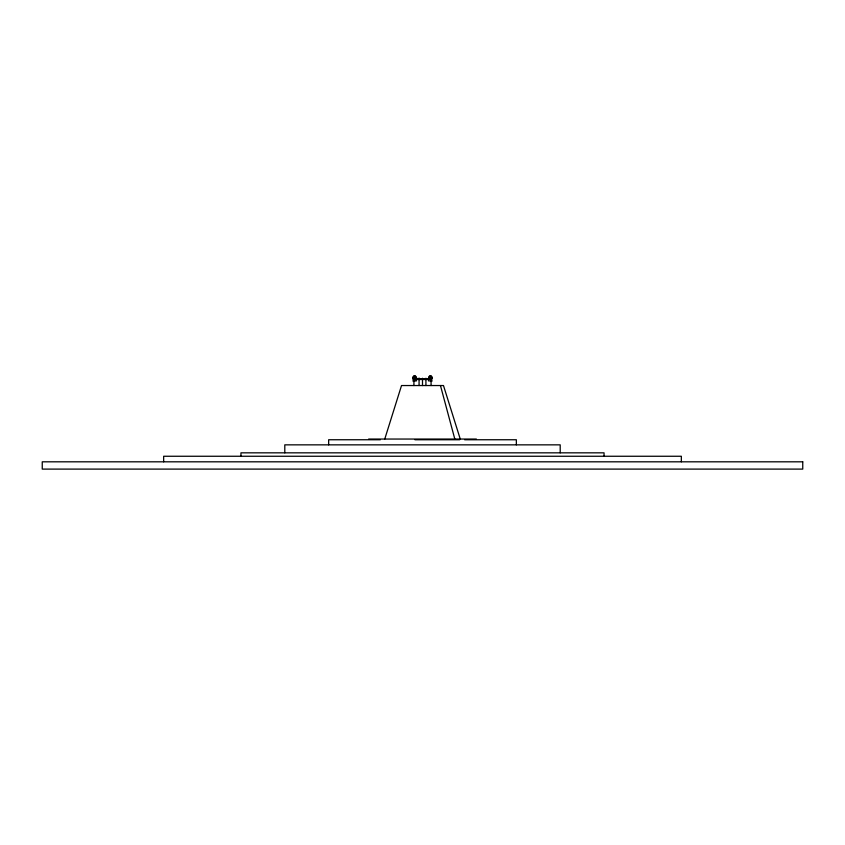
<?xml version="1.0" encoding="UTF-8"?>
<svg xmlns="http://www.w3.org/2000/svg" width="845" height="845" viewBox="0 0 845 845"><rect width="100%" height="100%" fill="white"/><g stroke="black" fill="none" stroke-linecap="round" stroke-linejoin="round"><path stroke-width="1.27" d="M384.75 439.051L401.523 385.542L443.477 385.542L460.25 439.051M413.543 376.036L415.613 376.036M429.387 376.036L431.457 376.036M415.001 375.898L414.166 375.898M430.834 375.898L429.999 375.898M412.709 377.187L416.448 377.187M428.552 377.187L432.291 377.187M416.342 379.489L428.658 379.489L428.753 378.085L432.291 378.085L432.228 378.75L412.709 378.75L412.709 378.085L416.247 378.085M416.976 378.243L414.758 378.75M419.099 379.489L419.099 378.243L418.528 378.75M414.758 380.82L413.923 380.82L413.923 385.542M412.709 380.894L416.448 380.894L416.427 378.243M432.291 380.894L428.552 380.894L428.573 378.243M368.631 439.051L476.369 439.051M380.356 439.749L328.652 439.749L328.652 444.85M414.948 439.749L459.691 439.749M464.644 439.749L516.348 439.749L516.348 444.85M440.456 385.542L454.811 439.051M681.345 461.814L681.345 456.258L163.655 456.258L163.655 461.814M604.048 456.258L604.048 452.835L240.952 452.835L240.952 456.258M560.203 452.835L560.203 444.85L284.797 444.85L284.797 452.835M431.943 377.187L432.038 378.75M431.795 377.187L431.869 378.75M431.605 378.085L431.605 378.75M431.541 377.187L431.541 378.085M431.256 378.75L431.214 377.187M431.077 380.894L431.077 385.542M430.908 378.085L430.908 378.75M430.823 377.187L430.855 378.75M430.549 377.187L430.549 378.085M430.422 377.187L430.422 378.75M430.242 378.75L428.161 378.75M430.01 377.187L430.01 378.085M429.63 377.187L429.63 378.085M429.302 377.187L429.239 378.75M429.049 377.187L428.975 378.75M428.943 377.187L428.806 378.75M427.591 378.75L427.031 378.75M426.471 378.75L425.901 378.243L425.933 385.542M422.933 378.75L422.077 378.75M422.5 378.243L422.5 385.542M419.067 378.243L419.067 385.542M418.106 378.75L417.409 378.75M416.152 377.187L416.162 378.75M415.951 377.187L416.025 378.75M415.909 378.085L415.761 378.75M415.698 377.187L415.698 378.085M415.37 377.187L415.37 378.085M415.064 378.085L415.064 378.75M414.99 377.187L414.884 378.75M414.578 377.187L414.578 378.75M414.177 377.187L414.177 378.085M414.05 377.187L414.071 378.75M413.786 377.187L413.744 378.75M413.458 377.187L413.458 378.085M413.395 378.085L413.395 378.75M413.205 377.187L413.258 378.75M412.994 377.187L412.962 378.75M412.772 378.085L412.772 378.75M802.75 461.814L42.25 461.814L42.25 469.102L802.75 469.102L802.75 461.814"/></g></svg>
